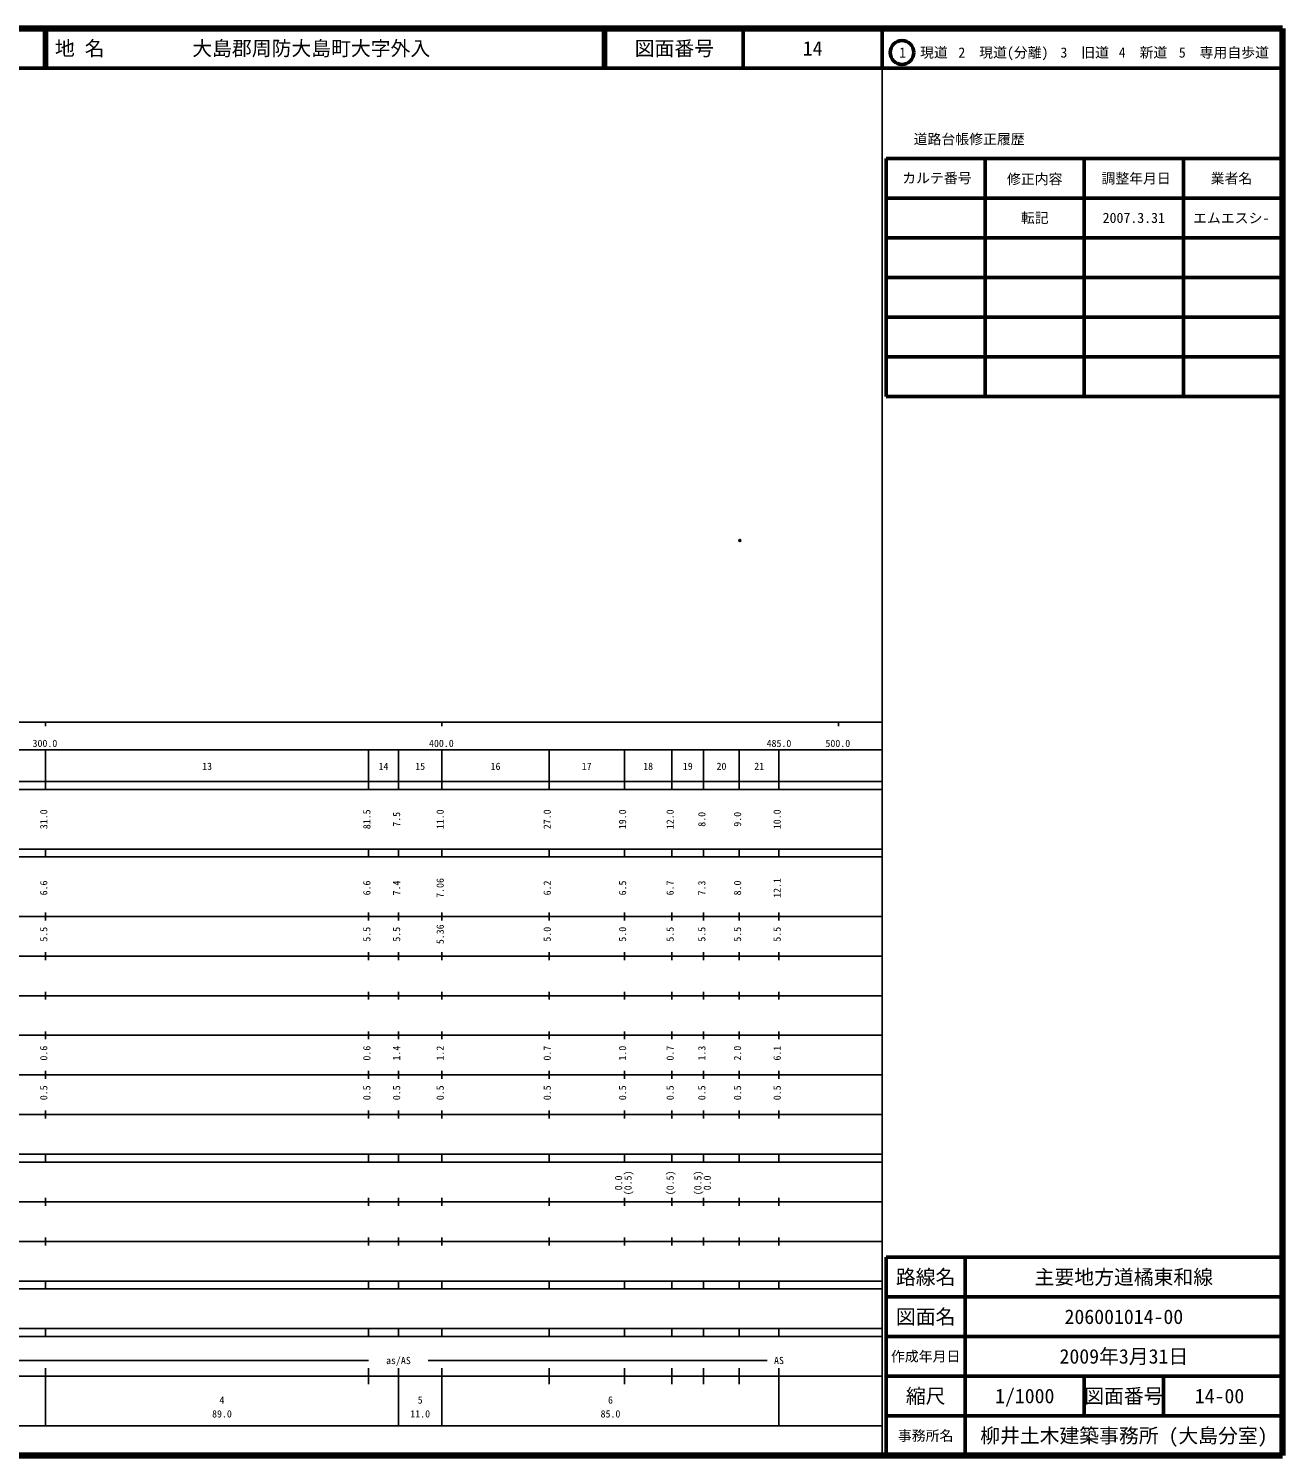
# Model space of a CAD drawing. Units: millimetres on the paper. Extents: x 40 to 680, y 20 to 380.
# Drawn here: x 363.7 to 680, y 20 to 380 of the extents above; entities that cross this region are included whole.
import ezdxf
from ezdxf.enums import TextEntityAlignment as Align

# ---------------------------------------------------------------- set-up
doc = ezdxf.new("R2010")
doc.units = ezdxf.units.MM
doc.header["$PDMODE"] = 32
doc.header["$PDSIZE"] = 0.5
doc.layers.add('M-OTRS', color=6, linetype='Continuous')
doc.layers.add('M-TTL-TXT', color=7, linetype='Continuous')
for name, color, linetype, lineweight in [('M-TTL', 2, 'Continuous', 140), ('M-TTL-BAND', 7, 'Continuous', 25), ('M-TTL-FRAM', 2, 'Continuous', 50), ('M-TTL-LINE', 7, 'Continuous', 50)]:
    doc.layers.add(name, color=color, linetype=linetype, lineweight=lineweight)
doc.styles.add('ＭＳ ゴシック', font='')
doc.styles.get('ＭＳ ゴシック').set_extended_font_data('MS Gothic')

msp = doc.modelspace()

# ---------------------------------------------------------------- linework, layer by layer
at = {"layer": 'M-OTRS'}
msp.add_point((543.121, 250.868), dxfattribs=at)
at = {"layer": 'M-TTL'}
for p, q in [((680, 380), (40, 380)), ((680, 20), (680, 380)), ((40, 20), (680, 20))]:
    msp.add_line(p, q, dxfattribs=at)
at = {"layer": 'M-TTL-BAND'}
for p, q in [((579, 20), (579, 370)), ((40, 205), (579, 205)), ((368, 205), (368, 204)), ((468, 205), (468, 204)), ((568, 205), (568, 204)), ((68, 198), (579, 198)), ((368, 188), (368, 198)), ((449.5, 188), (449.5, 198)), ((457, 188), (457, 198)), ((468, 188), (468, 198)), ((495, 188), (495, 198)), ((514, 188), (514, 198)), ((526, 188), (526, 198)), ((534, 188), (534, 198)), ((543, 188), (543, 198)), ((553, 188), (553, 198)), ((40, 190), (579, 190)), ((40, 188), (579, 188)), ((40, 173), (579, 173)), ((368, 171), (368, 173)), ((449.5, 171), (449.5, 173)), ((457, 171), (457, 173)), ((468, 171), (468, 173)), ((495, 171), (495, 173)), ((514, 171), (514, 173)), ((526, 171), (526, 173)), ((534, 171), (534, 173)), ((543, 171), (543, 173)), ((553, 171), (553, 173)), ((40, 171), (579, 171)), ((40, 156), (579, 156)), ((368, 155), (368, 157)), ((449.5, 155), (449.5, 157)), ((457, 155), (457, 157)), ((468, 155), (468, 157)), ((495, 155), (495, 157)), ((514, 155), (514, 157)), ((526, 155), (526, 157)), ((534, 155), (534, 157)), ((543, 155), (543, 157)), ((553, 155), (553, 157)), ((46, 146), (579, 146)), ((368, 145), (368, 147)), ((449.5, 145), (449.5, 147)), ((457, 145), (457, 147)), ((468, 145), (468, 147)), ((495, 145), (495, 147)), ((514, 145), (514, 147)), ((526, 145), (526, 147)), ((534, 145), (534, 147)), ((543, 145), (543, 147)), ((553, 145), (553, 147)), ((368, 135), (368, 137)), ((449.5, 135), (449.5, 137)), ((457, 135), (457, 137)), ((468, 135), (468, 137)), ((495, 135), (495, 137)), ((514, 135), (514, 137)), ((526, 135), (526, 137)), ((534, 135), (534, 137)), ((543, 135), (543, 137)), ((553, 135), (553, 137)), ((52, 136), (579, 136)), ((46, 126), (579, 126)), ((368, 125), (368, 127)), ((449.5, 125), (449.5, 127)), ((457, 125), (457, 127)), ((468, 125), (468, 127)), ((495, 125), (495, 127)), ((514, 125), (514, 127)), ((526, 125), (526, 127)), ((534, 125), (534, 127)), ((543, 125), (543, 127)), ((553, 125), (553, 127)), ((52, 116), (579, 116)), ((368, 115), (368, 117)), ((449.5, 115), (449.5, 117)), ((457, 115), (457, 117)), ((468, 115), (468, 117)), ((495, 115), (495, 117)), ((514, 115), (514, 117)), ((526, 115), (526, 117)), ((534, 115), (534, 117)), ((543, 115), (543, 117)), ((553, 115), (553, 117)), ((46, 106), (579, 106)), ((368, 105), (368, 107)), ((449.5, 105), (449.5, 107)), ((457, 105), (457, 107)), ((468, 105), (468, 107)), ((495, 105), (495, 107)), ((514, 105), (514, 107)), ((526, 105), (526, 107)), ((534, 105), (534, 107)), ((543, 105), (543, 107)), ((553, 105), (553, 107)), ((40, 96), (579, 96)), ((40, 94), (579, 94)), ((368, 94), (368, 96)), ((449.5, 94), (449.5, 96)), ((457, 94), (457, 96)), ((468, 94), (468, 96)), ((495, 94), (495, 96)), ((514, 94), (514, 96)), ((526, 94), (526, 96)), ((534, 94), (534, 96)), ((543, 94), (543, 96)), ((553, 94), (553, 96)), ((49, 84), (579, 84)), ((368, 83), (368, 85)), ((449.5, 83), (449.5, 85)), ((457, 83), (457, 85)), ((468, 83), (468, 85)), ((495, 83), (495, 85)), ((514, 83), (514, 85)), ((526, 83), (526, 85)), ((534, 83), (534, 85)), ((543, 83), (543, 85)), ((553, 83), (553, 85)), ((40, 74), (579, 74)), ((368, 73), (368, 75)), ((449.5, 73), (449.5, 75)), ((457, 73), (457, 75)), ((468, 73), (468, 75)), ((495, 73), (495, 75)), ((514, 73), (514, 75)), ((526, 73), (526, 75)), ((534, 73), (534, 75)), ((543, 73), (543, 75)), ((553, 73), (553, 75)), ((40, 64), (579, 64)), ((40, 62), (579, 62)), ((368, 62), (368, 64)), ((449.5, 62), (449.5, 64)), ((457, 62), (457, 64)), ((468, 62), (468, 64)), ((495, 62), (495, 64)), ((514, 62), (514, 64)), ((526, 62), (526, 64)), ((534, 62), (534, 64)), ((543, 62), (543, 64)), ((553, 62), (553, 64)), ((40, 52), (579, 52)), ((368, 50), (368, 52)), ((449.5, 50), (449.5, 52)), ((457, 50), (457, 52)), ((468, 50), (468, 52)), ((495, 50), (495, 52)), ((514, 50), (514, 52)), ((526, 50), (526, 52)), ((534, 50), (534, 52)), ((543, 50), (543, 52)), ((553, 50), (553, 52)), ((40, 50), (579, 50)), ((71, 44), (449.5, 44)), ((464.5, 44), (550, 44)), ((40, 40), (579, 40)), ((368, 27.5), (368, 42)), ((449.5, 38), (449.5, 42)), ((457, 27.5), (457, 42)), ((468, 27.5), (468, 42)), ((495, 38), (495, 42)), ((514, 38), (514, 42)), ((526, 38), (526, 42)), ((534, 38), (534, 42)), ((543, 38), (543, 42)), ((553, 27.5), (553, 42)), ((68, 27.5), (579, 27.5))]:
    msp.add_line(p, q, dxfattribs=at)
at = {"layer": 'M-TTL-FRAM'}
for p, q in [((580, 347.197), (580, 287.197)), ((580, 347.197), (680, 347.197)), ((580, 287.197), (680, 287.197)), ((680, 70), (580, 70)), ((580, 70), (580, 20))]:
    msp.add_line(p, q, dxfattribs=at)
at = {"layer": 'M-TTL-LINE'}
for p, q in [((367.75, 380), (367.75, 370)), ((368.25, 380), (368.25, 370)), ((508.747, 380), (508.747, 370)), ((509.247, 380), (509.247, 370)), ((543.997, 380), (543.997, 370)), ((579, 380), (579, 370)), ((40, 370), (680, 370)), ((605, 347.197), (605, 287.197)), ((630, 347.197), (630, 287.197)), ((655, 347.197), (655, 287.197)), ((580, 337.197), (680, 337.197)), ((580, 327.197), (680, 327.197)), ((580, 317.197), (680, 317.197)), ((580, 307.197), (680, 307.197)), ((580, 297.197), (680, 297.197)), ((600, 70), (600, 20)), ((680, 60), (580, 60)), ((680, 50), (580, 50)), ((680, 40), (580, 40)), ((630, 40), (630, 30)), ((650, 40), (650, 30)), ((680, 30), (580, 30))]:
    msp.add_line(p, q, dxfattribs=at)
msp.add_circle((584.031, 373.958), 3, dxfattribs=at)

# ---------------------------------------------------------------- texts
at = {"layer": 'M-TTL-BAND', "style": 'ＭＳ ゴシック'}
for s, p in [('300.0', (367.844, 198.195)), ('400.0', (467.844, 198.195)), ('485.0', (553, 198.195)), ('500.0', (567.844, 198.195)), ('13', (408.75, 192.405)), ('14', (453.25, 192.405)), ('15', (462.5, 192.405)), ('16', (481.5, 192.405)), ('17', (504.5, 192.405)), ('18', (520, 192.405)), ('19', (530, 192.405)), ('20', (538.5, 192.405)), ('21', (548, 192.405)), ('as/AS', (457, 42.5)), ('AS', (553, 42.5)), ('4', (412.5, 32.523)), ('5', (462.5, 32.523)), ('6', (510.5, 32.523)), ('89.0', (412.5, 29.033)), ('11.0', (462.5, 29.033)), ('85.0', (510.5, 29.033))]:
    msp.add_text(s, height=1.833, dxfattribs=at).set_placement(p, align=Align.BOTTOM_CENTER)
for s, p in [('31.0', (369, 180.5)), ('81.5', (450.5, 180.5)), ('7.5', (458, 180.5)), ('11.0', (469, 180.5)), ('27.0', (496, 180.5)), ('19.0', (515, 180.5)), ('12.0', (527, 180.5)), ('8.0', (535, 180.5)), ('9.0', (544, 180.5)), ('10.0', (554, 180.5)), ('6.6', (369, 163.174)), ('6.6', (450.5, 163.174)), ('7.4', (458, 163.174)), ('7.06', (469, 163.174)), ('6.2', (496, 163.174)), ('6.5', (515, 163.174)), ('6.7', (527, 163.174)), ('7.3', (535, 163.174)), ('8.0', (544, 163.174)), ('12.1', (554, 163.174)), ('5.5', (369, 151.5)), ('5.5', (450.5, 151.5)), ('5.5', (458, 151.5)), ('5.36', (469, 151.5)), ('5.0', (496, 151.5)), ('5.0', (515, 151.5)), ('5.5', (527, 151.5)), ('5.5', (535, 151.5)), ('5.5', (544, 151.5)), ('5.5', (554, 151.5)), ('0.6', (369, 121.5)), ('0.6', (450.5, 121.5)), ('1.4', (458, 121.5)), ('1.2', (469, 121.5)), ('0.7', (496, 121.5)), ('1.0', (515, 121.5)), ('0.7', (527, 121.5)), ('1.3', (535, 121.5)), ('2.0', (544, 121.5)), ('6.1', (554, 121.5)), ('0.5', (369, 111.5)), ('0.5', (450.5, 111.5)), ('0.5', (458, 111.5)), ('0.5', (469, 111.5)), ('0.5', (496, 111.5)), ('0.5', (515, 111.5)), ('0.5', (527, 111.5)), ('0.5', (535, 111.5)), ('0.5', (544, 111.5)), ('0.5', (554, 111.5)), ('0.0', (514, 88.764)), ('(0.5)', (516.37, 88.764)), ('(0.5)', (527, 88.764)), ('(0.5)', (534, 88.764)), ('0.0', (536.37, 88.764))]:
    msp.add_text(s, height=1.833, rotation=90, dxfattribs=at).set_placement(p, align=Align.BOTTOM_CENTER)
at = {"layer": 'M-TTL-TXT', "style": 'ＭＳ ゴシック'}
for s, p in [('地 名', (370.38, 375)), ('大島郡周防大島町大字外入', (405.024, 375))]:
    msp.add_text(s, height=3.666, dxfattribs=at).set_placement(p, align=Align.MIDDLE_LEFT)
for s, height, p in [('図面番号', 3.666, (526.622, 375)), ('14', 3.666, (561.497, 375)), ('1\u3000現道', 2.566, (589.448, 373.958)), ('2\u3000現道(分離)', 2.566, (609.619, 373.958)), ('3\u3000旧道', 2.566, (630.121, 373.958)), ('4\u3000新道', 2.566, (644.824, 373.958)), ('5\u3000専用自歩道', 2.566, (665.228, 373.958)), ('道路台帳修正履歴', 2.566, (600.968, 352.113)), ('カルテ番号', 2.566, (592.839, 342.277)), ('修正内容', 2.566, (617.509, 342.023)), ('調整年月日', 2.566, (643.089, 342.197)), ('業者名', 2.566, (667.134, 342.197)), ('転記', 2.566, (617.5, 332.245)), ('2007.3.31', 2.566, (642.5, 332.245)), ('エムエスシ-', 2.566, (667.077, 332.189)), ('路線名', 3.666, (590, 65)), ('路線名', 3.666, (590, 65)), ('主要地方道橘東和線', 3.666, (640, 65)), ('図面名', 3.666, (590, 55)), ('図面名', 3.666, (590, 55)), ('206001014-00', 3.666, (640, 55)), ('2009年3月31日', 3.666, (640, 45)), ('作成年月日', 2.566, (590, 45)), ('作成年月日', 2.566, (590, 45)), ('縮尺', 3.666, (590, 35)), ('縮尺', 3.666, (590, 35)), ('1/1000', 3.666, (615, 35)), ('図面番号', 3.666, (640, 35)), ('図面番号', 3.666, (640, 35)), ('14-00', 3.666, (664.125, 35)), ('事務所名', 2.566, (590, 25)), ('事務所名', 2.566, (590, 25)), ('柳井土木建築事務所 (大島分室)', 3.666, (640, 25))]:
    msp.add_text(s, height=height, dxfattribs=at).set_placement(p, align=Align.MIDDLE_CENTER)

doc.saveas('drawing.dxf')
